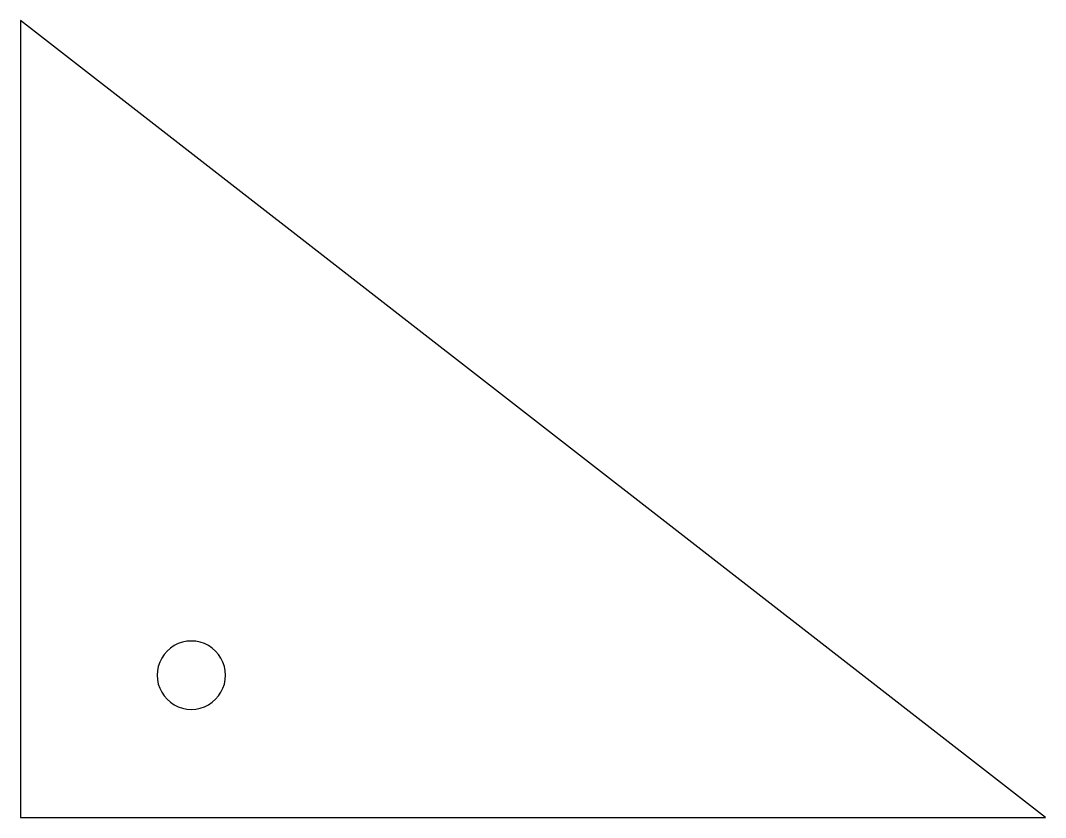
# Model space of a CAD drawing. Header units: millimetres. Extents: x 0 to 180, y 0 to 140.
import ezdxf

# ---------------------------------------------------------------- set-up
doc = ezdxf.new("R2010")
doc.units = ezdxf.units.MM
doc.layers.add('CUT', color=3, linetype='Continuous')

msp = doc.modelspace()

# ---------------------------------------------------------------- linework, layer by layer
at = {"layer": 'CUT'}
for points in [[(0, 0), (180, 0), (0, 140)], [(36, 25), (35.95, 25.78), (35.8, 26.55), (35.54, 27.3), (35.2, 28), (34.76, 28.65), (34.24, 29.24), (33.65, 29.76), (33, 30.2), (32.3, 30.54), (31.55, 30.8), (30.78, 30.95), (30, 31), (29.22, 30.95), (28.45, 30.8), (27.7, 30.54), (27, 30.2), (26.35, 29.76), (25.76, 29.24), (25.24, 28.65), (24.8, 28), (24.46, 27.3), (24.2, 26.55), (24.05, 25.78), (24, 25), (24.05, 24.22), (24.2, 23.45), (24.46, 22.7), (24.8, 22), (25.24, 21.35), (25.76, 20.76), (26.35, 20.24), (27, 19.8), (27.7, 19.46), (28.45, 19.2), (29.22, 19.05), (30, 19), (30.78, 19.05), (31.55, 19.2), (32.3, 19.46), (33, 19.8), (33.65, 20.24), (34.24, 20.76), (34.76, 21.35), (35.2, 22), (35.54, 22.7), (35.8, 23.45), (35.95, 24.22)]]:
    msp.add_lwpolyline(points, close=True, dxfattribs=at)

doc.saveas('drawing.dxf')
